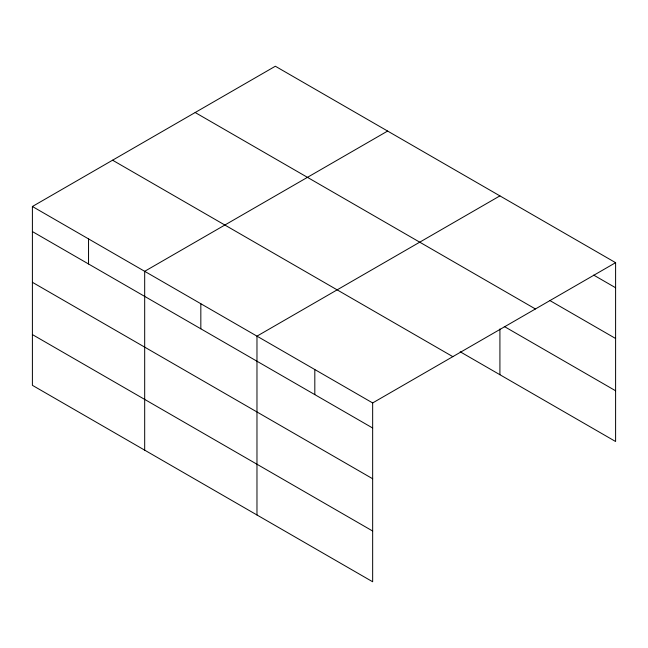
<?xml version="1.0" encoding="UTF-8"?>
<svg xmlns="http://www.w3.org/2000/svg" width="648" height="648" viewBox="0 0 648 648"><rect width="100%" height="100%" fill="white"/><g stroke="black" fill="none" stroke-linecap="round" stroke-linejoin="round"><path stroke-width="0.97" d="M32.4 206.493L372.657 402.935L372.657 581.766L32.4 385.325L32.4 206.493L275.343 66.234L615.6 262.675L615.6 441.507L460.177 351.775M387.626 131.058L144.682 271.318L144.682 450.149M499.916 195.882L256.973 336.15L256.973 514.974M372.657 402.935L615.6 262.675M593.69 275.1L615.6 287.752M549.869 300.542L615.6 338.491M195.169 112.517L535.426 308.966M504.298 326.503L615.6 390.768M112.574 160.202L452.83 356.651M32.4 231.563L372.657 428.012M32.4 282.301L372.657 478.75M32.4 334.579L372.657 531.028M499.916 328.949L499.916 374.714M314.815 369.538L314.815 394.616M200.831 303.734L200.831 328.803M88.541 238.901L88.541 263.979"/></g></svg>
